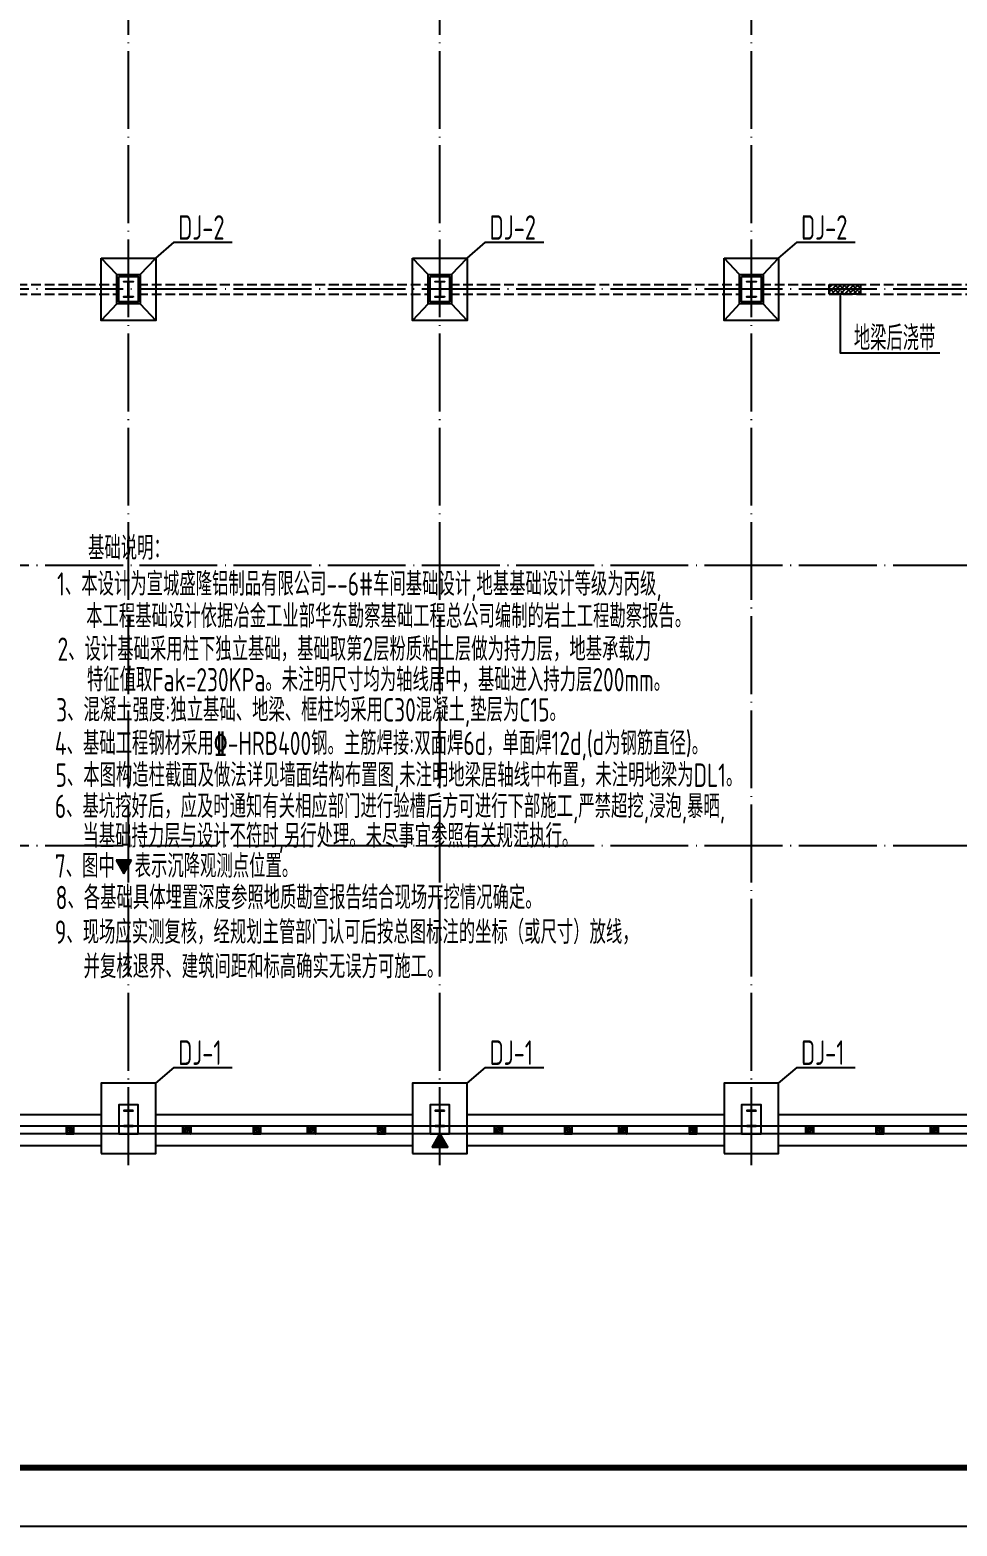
# Model space of a CAD drawing. Extents: x 32461 to 402082, y -617694 to 182569.
# Drawn here: x 110562 to 134378, y -64707 to -26268 of the extents above; entities that cross this region are included whole.
import ezdxf

# ---------------------------------------------------------------- set-up
doc = ezdxf.new("R2010")
doc.units = 0
doc.header["$LTSCALE"] = 1000
doc.header["$MEASUREMENT"] = 0
for name, pattern in [('DASH', [0.35, 0.25, -0.1]), ('DASHDOT', [25.4, 12.7, -6.35, 0, -6.35]), ('DOTE', [2.42, 2, -0.2, 0.02, -0.2])]:
    doc.linetypes.add(name, pattern=pattern)
for name, color, linetype in [('DHX', 1, 'DASHDOT'), ('DOTE', 252, 'CONTINUOUS'), ('GZ', 7, 'CONTINUOUS'), ('PUB_TITLE', 4, 'CONTINUOUS'), ('S1', 2, 'CONTINUOUS'), ('TEXT', 7, 'CONTINUOUS'), ('WALL', 6, 'CONTINUOUS'), ('基础', 2, 'CONTINUOUS'), ('基础堆坡线', 97, 'CONTINUOUS'), ('基础编号', 255, 'CONTINUOUS'), ('柱', 2, 'CONTINUOUS'), ('梁', 4, 'DASH'), ('钢柱', 3, 'CONTINUOUS')]:
    doc.layers.add(name, color=color, linetype=linetype)
doc.styles.add('TSSD_DIMENSION', font='Tssdeng.shx', dxfattribs={"width": 0.8, "bigfont": 'hztxt.shx'})
doc.styles.add('TSSD_REIN', font='atssdeng.shx', dxfattribs={"width": 0.7, "bigfont": 'atssdchn.shx'})

msp = doc.modelspace()

# ---------------------------------------------------------------- hatches: boundary and pattern name
at = {"layer": 'DHX'}
h = msp.add_hatch(dxfattribs=at)
h.set_pattern_fill('ANSI38', color=256, scale=50, style=0)
h.set_pattern_definition([(45, (-13716.475, -106529.8), (-56.1266, 56.1266), []), (135, (-13716.475, -106529.8), (-168.379802, 56.1266), [198.4375, -119.0625])])
h.paths.add_polyline_path([(131093.1, -32805.6), (131893.1, -32805.6), (131893.1, -33055.6), (131093.1, -33055.6)])
for points in [[(113173.2, -47597.9), (112773.4, -47597.9), (112970.1, -47945.9)], [(121296.1, -54978.6), (120896.4, -54978.6), (121093.1, -54630.6)]]:
    msp.add_hatch(color=256, dxfattribs=at).paths.add_polyline_path(points)
at = {"layer": 'GZ'}
h = msp.add_hatch(dxfattribs=at)
h.set_pattern_fill('钢筋混凝土', color=256, scale=20, style=0)
h.set_pattern_definition([(315, (58108.657, 21174.6), (-35.35534, -35.35534), []), (310, (58108.66, 21174.6), (143.45204, 12.55043), [15, -165]), (5, (58108.66, 21174.6), (-27.75027, -150.43843), [12, -132]), (259.5486, (58120.61, 21175.65), (115.70188, -137.8879), [12.74804, -140.22842]), (313.8158, (58108.66, 21134.6), (213.4482, 33.1038), [22.5, -247.5]), (263.3644, (58126.44, 21137.36), (186.93254, -194.82357), [19.12206, -210.3426]), (8.8158, (58108.66, 21134.6), (186.9324, -194.8237), [18, -198]), (339, (58128.66, 21144.6), (119.38141, 80.52378), [15, -165]), (34, (58128.66, 21144.6), (48.66307, -145.03), [12, -132]), (288.5486, (58138.6, 21151.31), (168.04453, -64.5061), [12.74804, -140.22842]), (322.5, (58108.657, 21174.6), (2.43197, -66.57877), [0, -130.4, 0, -134, 0, -132.5]), (352.5, (58108.66, 21174.6), (52.61391, -78.88234), [0, -76.4, 0, -127.4, 0, -50.5]), (32.5, (58064.057, 21174.6), (106.764487, 4.510974), [0, -50, 0, -156, 0, -207]), (42.5, (58044.06, 21174.6), (116.63723, -20.021), [0, -65, 0, -103.6, 0, -147])])
h.paths.add_polyline_path([(111493.3, -54630.6), (111693.3, -54630.6), (111693.3, -54430.6), (111493.3, -54430.6)])
h = msp.add_hatch(dxfattribs=at)
h.set_pattern_fill('钢筋混凝土', color=256, scale=20, style=0)
h.set_pattern_definition([(225, (168077.636, 21174.6), (35.35534, -35.35534), []), (230, (168077.64, 21174.6), (-143.45204, 12.55043), [15, -165]), (175, (168077.64, 21174.6), (27.75027, -150.43843), [12, -132]), (280.4514, (168065.68, 21175.65), (-115.70188, -137.8879), [12.74804, -140.22842]), (226.1842, (168077.64, 21134.6), (-213.4482, 33.1038), [22.5, -247.5]), (276.6356, (168059.85, 21137.36), (-186.93254, -194.82357), [19.12206, -210.3426]), (171.1842, (168077.64, 21134.6), (-186.9324, -194.8237), [18, -198]), (201, (168057.64, 21144.6), (-119.38141, 80.52378), [15, -165]), (146, (168057.64, 21144.6), (-48.66307, -145.03), [12, -132]), (251.4514, (168047.69, 21151.31), (-168.04453, -64.5061), [12.74804, -140.22842]), (217.5, (168077.636, 21174.6), (-2.43197, -66.57877), [0, -130.4, 0, -134, 0, -132.5]), (187.5, (168077.636, 21174.6), (-52.61391, -78.88234), [0, -76.4, 0, -127.4, 0, -50.5]), (147.5, (168122.236, 21174.6), (-106.764487, 4.510974), [0, -50, 0, -156, 0, -207]), (137.5, (168142.24, 21174.6), (-116.63723, -20.021), [0, -65, 0, -103.6, 0, -147])])
h.paths.add_polyline_path([(114693, -54630.6), (114493, -54630.6), (114493, -54430.6), (114693, -54430.6)])
h = msp.add_hatch(dxfattribs=at)
h.set_pattern_fill('钢筋混凝土', color=256, scale=20, style=0)
h.set_pattern_definition([(315, (62908.35, 21174.6), (-35.35534, -35.35534), []), (310, (62908.35, 21174.6), (143.45204, 12.55043), [15, -165]), (5, (62908.35, 21174.6), (-27.75027, -150.43843), [12, -132]), (259.5486, (62920.3, 21175.65), (115.70188, -137.8879), [12.74804, -140.22842]), (313.8158, (62908.35, 21134.6), (213.4482, 33.1038), [22.5, -247.5]), (263.3644, (62926.14, 21137.36), (186.93254, -194.82357), [19.12206, -210.3426]), (8.8158, (62908.35, 21134.6), (186.9324, -194.8237), [18, -198]), (339, (62928.35, 21144.6), (119.38141, 80.52378), [15, -165]), (34, (62928.35, 21144.6), (48.66307, -145.03), [12, -132]), (288.5486, (62938.3, 21151.31), (168.04453, -64.5061), [12.74804, -140.22842]), (322.5, (62908.35, 21174.6), (2.43197, -66.57877), [0, -130.4, 0, -134, 0, -132.5]), (352.5, (62908.35, 21174.6), (52.61391, -78.88234), [0, -76.4, 0, -127.4, 0, -50.5]), (32.5, (62863.75, 21174.6), (106.764487, 4.510974), [0, -50, 0, -156, 0, -207]), (42.5, (62843.75, 21174.6), (116.63723, -20.021), [0, -65, 0, -103.6, 0, -147])])
h.paths.add_polyline_path([(116293, -54630.6), (116493, -54630.6), (116493, -54430.6), (116293, -54430.6)])
h = msp.add_hatch(dxfattribs=at)
h.set_pattern_fill('钢筋混凝土', color=256, scale=20, style=0)
h.set_pattern_definition([(225, (171277.94, 21174.6), (35.35534, -35.35534), []), (230, (171277.94, 21174.6), (-143.45204, 12.55043), [15, -165]), (175, (171277.94, 21174.6), (27.75027, -150.43843), [12, -132]), (280.4514, (171265.99, 21175.65), (-115.70188, -137.8879), [12.74804, -140.22842]), (226.1842, (171277.94, 21134.6), (-213.4482, 33.1038), [22.5, -247.5]), (276.6356, (171260.15, 21137.36), (-186.93254, -194.82357), [19.12206, -210.3426]), (171.1842, (171277.94, 21134.6), (-186.9324, -194.8237), [18, -198]), (201, (171257.94, 21144.6), (-119.38141, 80.52378), [15, -165]), (146, (171257.94, 21144.6), (-48.66307, -145.03), [12, -132]), (251.4514, (171247.99, 21151.31), (-168.04453, -64.5061), [12.74804, -140.22842]), (217.5, (171277.94, 21174.6), (-2.43197, -66.57877), [0, -130.4, 0, -134, 0, -132.5]), (187.5, (171277.94, 21174.6), (-52.61391, -78.88234), [0, -76.4, 0, -127.4, 0, -50.5]), (147.5, (171322.54, 21174.6), (-106.764487, 4.510974), [0, -50, 0, -156, 0, -207]), (137.5, (171342.54, 21174.6), (-116.63723, -20.021), [0, -65, 0, -103.6, 0, -147])])
h.paths.add_polyline_path([(117893.3, -54630.6), (117693.3, -54630.6), (117693.3, -54430.6), (117893.3, -54430.6)])
h = msp.add_hatch(dxfattribs=at)
h.set_pattern_fill('钢筋混凝土', color=256, scale=20, style=0)
h.set_pattern_definition([(315, (66108.657, 21174.6), (-35.35534, -35.35534), []), (310, (66108.66, 21174.6), (143.45204, 12.55043), [15, -165]), (5, (66108.66, 21174.6), (-27.75027, -150.43843), [12, -132]), (259.5486, (66120.61, 21175.65), (115.70188, -137.8879), [12.74804, -140.22842]), (313.8158, (66108.66, 21134.6), (213.4482, 33.1038), [22.5, -247.5]), (263.3644, (66126.44, 21137.36), (186.93254, -194.82357), [19.12206, -210.3426]), (8.8158, (66108.66, 21134.6), (186.9324, -194.8237), [18, -198]), (339, (66128.66, 21144.6), (119.38141, 80.52378), [15, -165]), (34, (66128.66, 21144.6), (48.66307, -145.03), [12, -132]), (288.5486, (66138.6, 21151.31), (168.04453, -64.5061), [12.74804, -140.22842]), (322.5, (66108.657, 21174.6), (2.43197, -66.57877), [0, -130.4, 0, -134, 0, -132.5]), (352.5, (66108.66, 21174.6), (52.61391, -78.88234), [0, -76.4, 0, -127.4, 0, -50.5]), (32.5, (66064.057, 21174.6), (106.764487, 4.510974), [0, -50, 0, -156, 0, -207]), (42.5, (66044.06, 21174.6), (116.63723, -20.021), [0, -65, 0, -103.6, 0, -147])])
h.paths.add_polyline_path([(119493.3, -54630.6), (119693.3, -54630.6), (119693.3, -54430.6), (119493.3, -54430.6)])
h = msp.add_hatch(dxfattribs=at)
h.set_pattern_fill('钢筋混凝土', color=256, scale=20, style=0)
h.set_pattern_definition([(225, (176077.636, 21174.6), (35.35534, -35.35534), []), (230, (176077.64, 21174.6), (-143.45204, 12.55043), [15, -165]), (175, (176077.64, 21174.6), (27.75027, -150.43843), [12, -132]), (280.4514, (176065.68, 21175.65), (-115.70188, -137.8879), [12.74804, -140.22842]), (226.1842, (176077.64, 21134.6), (-213.4482, 33.1038), [22.5, -247.5]), (276.6356, (176059.85, 21137.36), (-186.93254, -194.82357), [19.12206, -210.3426]), (171.1842, (176077.64, 21134.6), (-186.9324, -194.8237), [18, -198]), (201, (176057.64, 21144.6), (-119.38141, 80.52378), [15, -165]), (146, (176057.64, 21144.6), (-48.66307, -145.03), [12, -132]), (251.4514, (176047.69, 21151.31), (-168.04453, -64.5061), [12.74804, -140.22842]), (217.5, (176077.636, 21174.6), (-2.43197, -66.57877), [0, -130.4, 0, -134, 0, -132.5]), (187.5, (176077.636, 21174.6), (-52.61391, -78.88234), [0, -76.4, 0, -127.4, 0, -50.5]), (147.5, (176122.236, 21174.6), (-106.764487, 4.510974), [0, -50, 0, -156, 0, -207]), (137.5, (176142.24, 21174.6), (-116.63723, -20.021), [0, -65, 0, -103.6, 0, -147])])
h.paths.add_polyline_path([(122693, -54630.6), (122493, -54630.6), (122493, -54430.6), (122693, -54430.6)])
h = msp.add_hatch(dxfattribs=at)
h.set_pattern_fill('钢筋混凝土', color=256, scale=20, style=0)
h.set_pattern_definition([(315, (70908.35, 21174.6), (-35.35534, -35.35534), []), (310, (70908.35, 21174.6), (143.45204, 12.55043), [15, -165]), (5, (70908.35, 21174.6), (-27.75027, -150.43843), [12, -132]), (259.5486, (70920.3, 21175.65), (115.70188, -137.8879), [12.74804, -140.22842]), (313.8158, (70908.35, 21134.6), (213.4482, 33.1038), [22.5, -247.5]), (263.3644, (70926.14, 21137.36), (186.93254, -194.82357), [19.12206, -210.3426]), (8.8158, (70908.35, 21134.6), (186.9324, -194.8237), [18, -198]), (339, (70928.35, 21144.6), (119.38141, 80.52378), [15, -165]), (34, (70928.35, 21144.6), (48.66307, -145.03), [12, -132]), (288.5486, (70938.3, 21151.31), (168.04453, -64.5061), [12.74804, -140.22842]), (322.5, (70908.35, 21174.6), (2.43197, -66.57877), [0, -130.4, 0, -134, 0, -132.5]), (352.5, (70908.35, 21174.6), (52.61391, -78.88234), [0, -76.4, 0, -127.4, 0, -50.5]), (32.5, (70863.75, 21174.6), (106.764487, 4.510974), [0, -50, 0, -156, 0, -207]), (42.5, (70843.75, 21174.6), (116.63723, -20.021), [0, -65, 0, -103.6, 0, -147])])
h.paths.add_polyline_path([(124293, -54630.6), (124493, -54630.6), (124493, -54430.6), (124293, -54430.6)])
h = msp.add_hatch(dxfattribs=at)
h.set_pattern_fill('钢筋混凝土', color=256, scale=20, style=0)
h.set_pattern_definition([(225, (179277.94, 21174.6), (35.35534, -35.35534), []), (230, (179277.94, 21174.6), (-143.45204, 12.55043), [15, -165]), (175, (179277.94, 21174.6), (27.75027, -150.43843), [12, -132]), (280.4514, (179265.99, 21175.65), (-115.70188, -137.8879), [12.74804, -140.22842]), (226.1842, (179277.94, 21134.6), (-213.4482, 33.1038), [22.5, -247.5]), (276.6356, (179260.15, 21137.36), (-186.93254, -194.82357), [19.12206, -210.3426]), (171.1842, (179277.94, 21134.6), (-186.9324, -194.8237), [18, -198]), (201, (179257.94, 21144.6), (-119.38141, 80.52378), [15, -165]), (146, (179257.94, 21144.6), (-48.66307, -145.03), [12, -132]), (251.4514, (179247.99, 21151.31), (-168.04453, -64.5061), [12.74804, -140.22842]), (217.5, (179277.94, 21174.6), (-2.43197, -66.57877), [0, -130.4, 0, -134, 0, -132.5]), (187.5, (179277.94, 21174.6), (-52.61391, -78.88234), [0, -76.4, 0, -127.4, 0, -50.5]), (147.5, (179322.54, 21174.6), (-106.764487, 4.510974), [0, -50, 0, -156, 0, -207]), (137.5, (179342.54, 21174.6), (-116.63723, -20.021), [0, -65, 0, -103.6, 0, -147])])
h.paths.add_polyline_path([(125893.3, -54630.6), (125693.3, -54630.6), (125693.3, -54430.6), (125893.3, -54430.6)])
h = msp.add_hatch(dxfattribs=at)
h.set_pattern_fill('钢筋混凝土', color=256, scale=20, style=0)
h.set_pattern_definition([(315, (74108.657, 21174.6), (-35.35534, -35.35534), []), (310, (74108.66, 21174.6), (143.45204, 12.55043), [15, -165]), (5, (74108.66, 21174.6), (-27.75027, -150.43843), [12, -132]), (259.5486, (74120.61, 21175.65), (115.70188, -137.8879), [12.74804, -140.22842]), (313.8158, (74108.66, 21134.6), (213.4482, 33.1038), [22.5, -247.5]), (263.3644, (74126.44, 21137.36), (186.93254, -194.82357), [19.12206, -210.3426]), (8.8158, (74108.66, 21134.6), (186.9324, -194.8237), [18, -198]), (339, (74128.66, 21144.6), (119.38141, 80.52378), [15, -165]), (34, (74128.66, 21144.6), (48.66307, -145.03), [12, -132]), (288.5486, (74138.6, 21151.31), (168.04453, -64.5061), [12.74804, -140.22842]), (322.5, (74108.657, 21174.6), (2.43197, -66.57877), [0, -130.4, 0, -134, 0, -132.5]), (352.5, (74108.66, 21174.6), (52.61391, -78.88234), [0, -76.4, 0, -127.4, 0, -50.5]), (32.5, (74064.057, 21174.6), (106.764487, 4.510974), [0, -50, 0, -156, 0, -207]), (42.5, (74044.06, 21174.6), (116.63723, -20.021), [0, -65, 0, -103.6, 0, -147])])
h.paths.add_polyline_path([(127493.3, -54630.6), (127693.3, -54630.6), (127693.3, -54430.6), (127493.3, -54430.6)])
h = msp.add_hatch(dxfattribs=at)
h.set_pattern_fill('钢筋混凝土', color=256, scale=20, style=0)
h.set_pattern_definition([(225, (184077.636, 21174.6), (35.35534, -35.35534), []), (230, (184077.64, 21174.6), (-143.45204, 12.55043), [15, -165]), (175, (184077.64, 21174.6), (27.75027, -150.43843), [12, -132]), (280.4514, (184065.68, 21175.65), (-115.70188, -137.8879), [12.74804, -140.22842]), (226.1842, (184077.64, 21134.6), (-213.4482, 33.1038), [22.5, -247.5]), (276.6356, (184059.85, 21137.36), (-186.93254, -194.82357), [19.12206, -210.3426]), (171.1842, (184077.64, 21134.6), (-186.9324, -194.8237), [18, -198]), (201, (184057.64, 21144.6), (-119.38141, 80.52378), [15, -165]), (146, (184057.64, 21144.6), (-48.66307, -145.03), [12, -132]), (251.4514, (184047.69, 21151.31), (-168.04453, -64.5061), [12.74804, -140.22842]), (217.5, (184077.636, 21174.6), (-2.43197, -66.57877), [0, -130.4, 0, -134, 0, -132.5]), (187.5, (184077.636, 21174.6), (-52.61391, -78.88234), [0, -76.4, 0, -127.4, 0, -50.5]), (147.5, (184122.236, 21174.6), (-106.764487, 4.510974), [0, -50, 0, -156, 0, -207]), (137.5, (184142.24, 21174.6), (-116.63723, -20.021), [0, -65, 0, -103.6, 0, -147])])
h.paths.add_polyline_path([(130693, -54630.6), (130493, -54630.6), (130493, -54430.6), (130693, -54430.6)])
h = msp.add_hatch(dxfattribs=at)
h.set_pattern_fill('钢筋混凝土', color=256, scale=20, style=0)
h.set_pattern_definition([(315, (78908.35, 21174.6), (-35.35534, -35.35534), []), (310, (78908.35, 21174.6), (143.45204, 12.55043), [15, -165]), (5, (78908.35, 21174.6), (-27.75027, -150.43843), [12, -132]), (259.5486, (78920.3, 21175.65), (115.70188, -137.8879), [12.74804, -140.22842]), (313.8158, (78908.35, 21134.6), (213.4482, 33.1038), [22.5, -247.5]), (263.3644, (78926.14, 21137.36), (186.93254, -194.82357), [19.12206, -210.3426]), (8.8158, (78908.35, 21134.6), (186.9324, -194.8237), [18, -198]), (339, (78928.35, 21144.6), (119.38141, 80.52378), [15, -165]), (34, (78928.35, 21144.6), (48.66307, -145.03), [12, -132]), (288.5486, (78938.3, 21151.31), (168.04453, -64.5061), [12.74804, -140.22842]), (322.5, (78908.35, 21174.6), (2.43197, -66.57877), [0, -130.4, 0, -134, 0, -132.5]), (352.5, (78908.35, 21174.6), (52.61391, -78.88234), [0, -76.4, 0, -127.4, 0, -50.5]), (32.5, (78863.75, 21174.6), (106.764487, 4.510974), [0, -50, 0, -156, 0, -207]), (42.5, (78843.75, 21174.6), (116.63723, -20.021), [0, -65, 0, -103.6, 0, -147])])
h.paths.add_polyline_path([(132293, -54630.6), (132493, -54630.6), (132493, -54430.6), (132293, -54430.6)])
h = msp.add_hatch(dxfattribs=at)
h.set_pattern_fill('钢筋混凝土', color=256, scale=20, style=0)
h.set_pattern_definition([(225, (187277.94, 21174.6), (35.35534, -35.35534), []), (230, (187277.94, 21174.6), (-143.45204, 12.55043), [15, -165]), (175, (187277.94, 21174.6), (27.75027, -150.43843), [12, -132]), (280.4514, (187265.99, 21175.65), (-115.70188, -137.8879), [12.74804, -140.22842]), (226.1842, (187277.94, 21134.6), (-213.4482, 33.1038), [22.5, -247.5]), (276.6356, (187260.15, 21137.36), (-186.93254, -194.82357), [19.12206, -210.3426]), (171.1842, (187277.94, 21134.6), (-186.9324, -194.8237), [18, -198]), (201, (187257.94, 21144.6), (-119.38141, 80.52378), [15, -165]), (146, (187257.94, 21144.6), (-48.66307, -145.03), [12, -132]), (251.4514, (187247.99, 21151.31), (-168.04453, -64.5061), [12.74804, -140.22842]), (217.5, (187277.94, 21174.6), (-2.43197, -66.57877), [0, -130.4, 0, -134, 0, -132.5]), (187.5, (187277.94, 21174.6), (-52.61391, -78.88234), [0, -76.4, 0, -127.4, 0, -50.5]), (147.5, (187322.54, 21174.6), (-106.764487, 4.510974), [0, -50, 0, -156, 0, -207]), (137.5, (187342.54, 21174.6), (-116.63723, -20.021), [0, -65, 0, -103.6, 0, -147])])
h.paths.add_polyline_path([(133893.3, -54630.6), (133693.3, -54630.6), (133693.3, -54430.6), (133893.3, -54430.6)])

# ---------------------------------------------------------------- linework, layer by layer
at = {"layer": 'DHX'}
for points in [[(131093.1, -32805.6), (131893.1, -32805.6), (131893.1, -33055.6), (131093.1, -33055.6)], [(113173.2, -47597.9), (112773.4, -47597.9), (112970.1, -47945.9)], [(121296.1, -54978.6), (120896.4, -54978.6), (121093.1, -54630.6)]]:
    msp.add_lwpolyline(points, close=True, dxfattribs=at)
at = {"layer": 'DOTE', "color": 251, "linetype": 'DOTE'}
for p, q in [((113093.1, -55430.6), (113093.1, -10430.6)), ((121093.1, -55430.6), (121093.1, -10430.6)), ((129093.1, -55430.6), (129093.1, -10430.6)), ((154093.1, -32930.6), (88093.1, -32930.6)), ((154093.1, -40030.6), (87993.1, -40030.6)), ((154093.1, -47230.6), (87893.1, -47230.6)), ((154093.1, -54430.6), (88093.1, -54430.6))]:
    msp.add_line(p, q, dxfattribs=at)
at = {"layer": 'GZ'}
for points in [[(111493.3, -54630.6), (111693.3, -54630.6), (111693.3, -54430.6), (111493.3, -54430.6)], [(114693, -54630.6), (114493, -54630.6), (114493, -54430.6), (114693, -54430.6)], [(116293, -54630.6), (116493, -54630.6), (116493, -54430.6), (116293, -54430.6)], [(117893.3, -54630.6), (117693.3, -54630.6), (117693.3, -54430.6), (117893.3, -54430.6)], [(119493.3, -54630.6), (119693.3, -54630.6), (119693.3, -54430.6), (119493.3, -54430.6)], [(122693, -54630.6), (122493, -54630.6), (122493, -54430.6), (122693, -54430.6)], [(124293, -54630.6), (124493, -54630.6), (124493, -54430.6), (124293, -54430.6)], [(125893.3, -54630.6), (125693.3, -54630.6), (125693.3, -54430.6), (125893.3, -54430.6)], [(127493.3, -54630.6), (127693.3, -54630.6), (127693.3, -54430.6), (127493.3, -54430.6)], [(130693, -54630.6), (130493, -54630.6), (130493, -54430.6), (130693, -54430.6)], [(132293, -54630.6), (132493, -54630.6), (132493, -54430.6), (132293, -54430.6)], [(133893.3, -54630.6), (133693.3, -54630.6), (133693.3, -54430.6), (133893.3, -54430.6)]]:
    msp.add_lwpolyline(points, close=True, dxfattribs=at)
at = {"layer": 'PUB_TITLE'}
msp.add_lwpolyline([(74273.1, -64706.8), (185723.1, -64706.8), (185723.1, -1706.8), (74273.1, -1706.8)], close=True, dxfattribs=at)
at = {"layer": 'PUB_TITLE', "const_width": 150}
msp.add_lwpolyline([(78023.1, -63206.8), (184223.1, -63206.8), (184223.1, -3206.8), (78023.1, -3206.8)], close=True, dxfattribs=at)
at = {"layer": 'S1'}
for p, q in [((105793.1, -54130.6), (112393.1, -54130.6)), ((113793.1, -54130.6), (120393.1, -54130.6)), ((121793.1, -54130.6), (128393.1, -54130.6)), ((129793.1, -54130.6), (136393.1, -54130.6)), ((105793.1, -54930.6), (112393.1, -54930.6)), ((113793.1, -54930.6), (120393.1, -54930.6)), ((121793.1, -54930.6), (128393.1, -54930.6)), ((129793.1, -54930.6), (136393.1, -54930.6))]:
    msp.add_line(p, q, dxfattribs=at)
at = {"layer": 'WALL'}
msp.add_lwpolyline([(88893.1, -27330.6), (88893.1, -11230.6), (153293.1, -11230.6), (153293.1, -27330.6), (153393.1, -27330.6), (153393.1, -38530.6), (153293.1, -38530.6), (153293.1, -54630.6), (88893.1, -54630.6), (88893.1, -38530.6)], dxfattribs=at)
msp.add_lwpolyline([(89093.1, -11430.6), (153093.1, -11430.6), (153093.1, -54430.6), (89093.1, -54430.6)], close=True, dxfattribs=at)
at = {"layer": '基础'}
for points in [[(112393.1, -32130.6), (113793.1, -32130.6), (113793.1, -33730.6), (112393.1, -33730.6)], [(120393.1, -32130.6), (121793.1, -32130.6), (121793.1, -33730.6), (120393.1, -33730.6)], [(128393.1, -32130.6), (129793.1, -32130.6), (129793.1, -33730.6), (128393.1, -33730.6)], [(112393.1, -55130.6), (113793.1, -55130.6), (113793.1, -53330.6), (112393.1, -53330.6)], [(120393.1, -55130.6), (121793.1, -55130.6), (121793.1, -53330.6), (120393.1, -53330.6)], [(128393.1, -55130.6), (129793.1, -55130.6), (129793.1, -53330.6), (128393.1, -53330.6)]]:
    msp.add_lwpolyline(points, close=True, dxfattribs=at)
at = {"layer": '基础堆坡线'}
for p, q in [((112793.1, -32555.6), (112393.1, -32130.6)), ((113393.1, -32555.6), (113793.1, -32130.6)), ((120793.1, -32555.6), (120393.1, -32130.6)), ((121393.1, -32555.6), (121793.1, -32130.6)), ((128793.1, -32555.6), (128393.1, -32130.6)), ((129393.1, -32555.6), (129793.1, -32130.6)), ((112793.1, -33305.6), (112393.1, -33730.6)), ((113393.1, -33305.6), (113793.1, -33730.6)), ((120793.1, -33305.6), (120393.1, -33730.6)), ((121393.1, -33305.6), (121793.1, -33730.6)), ((128793.1, -33305.6), (128393.1, -33730.6)), ((129393.1, -33305.6), (129793.1, -33730.6))]:
    msp.add_line(p, q, dxfattribs=at)
for points in [[(112793.1, -32555.6), (113393.1, -32555.6), (113393.1, -33305.6), (112793.1, -33305.6)], [(120793.1, -32555.6), (121393.1, -32555.6), (121393.1, -33305.6), (120793.1, -33305.6)], [(128793.1, -32555.6), (129393.1, -32555.6), (129393.1, -33305.6), (128793.1, -33305.6)]]:
    msp.add_lwpolyline(points, close=True, dxfattribs=at)
at = {"layer": '基础编号'}
for points in [[(113793.1, -32130.6), (114266.8, -31723.8), (115759.6, -31723.8)], [(121793.1, -32130.6), (122266.8, -31723.8), (123759.6, -31723.8)], [(129793.1, -32130.6), (130266.8, -31723.8), (131759.6, -31723.8)], [(131370.8, -33055.6), (131370.8, -34564.4), (133932.8, -34564.4)], [(113793.1, -53330.6), (114266.8, -52923.8), (115759.6, -52923.8)], [(121793.1, -53330.6), (122266.8, -52923.8), (123759.6, -52923.8)], [(129793.1, -53330.6), (130266.8, -52923.8), (131759.6, -52923.8)]]:
    msp.add_lwpolyline(points, dxfattribs=at)
at = {"layer": '柱'}
for points in [[(112843.1, -32605.6), (113343.1, -32605.6), (113343.1, -33255.6), (112843.1, -33255.6)], [(120843.1, -32605.6), (121343.1, -32605.6), (121343.1, -33255.6), (120843.1, -33255.6)], [(128843.1, -32605.6), (129343.1, -32605.6), (129343.1, -33255.6), (128843.1, -33255.6)], [(112843.1, -54630.6), (113343.1, -54630.6), (113343.1, -53880.6), (112843.1, -53880.6)], [(120843.1, -54630.6), (121343.1, -54630.6), (121343.1, -53880.6), (120843.1, -53880.6)], [(128843.1, -54630.6), (129343.1, -54630.6), (129343.1, -53880.6), (128843.1, -53880.6)]]:
    msp.add_lwpolyline(points, close=True, dxfattribs=at)
at = {"layer": '梁'}
for p, q in [((105343.1, -32805.6), (112843.1, -32805.6)), ((105343.1, -33055.6), (112843.1, -33055.6)), ((113343.1, -32805.6), (120843.1, -32805.6)), ((113343.1, -33055.6), (120843.1, -33055.6)), ((121343.1, -32805.6), (128843.1, -32805.6)), ((121343.1, -33055.6), (128843.1, -33055.6)), ((129343.1, -32805.6), (136843.1, -32805.6)), ((129343.1, -33055.6), (136843.1, -33055.6))]:
    msp.add_line(p, q, dxfattribs=at)
at = {"layer": '钢柱'}
for points in [[(113213.1, -33130.6), (112973.1, -33130.6), (112973.1, -33120.6), (113089.1, -33120.6), (113089.1, -32740.6), (112973.1, -32740.6), (112973.1, -32730.6), (113213.1, -32730.6), (113213.1, -32740.6), (113097.1, -32740.6), (113097.1, -33120.6), (113213.1, -33120.6), (113213.1, -33130.6)], [(121213.1, -33130.6), (120973.1, -33130.6), (120973.1, -33120.6), (121089.1, -33120.6), (121089.1, -32740.6), (120973.1, -32740.6), (120973.1, -32730.6), (121213.1, -32730.6), (121213.1, -32740.6), (121097.1, -32740.6), (121097.1, -33120.6), (121213.1, -33120.6), (121213.1, -33130.6)], [(129213.1, -33130.6), (128973.1, -33130.6), (128973.1, -33120.6), (129089.1, -33120.6), (129089.1, -32740.6), (128973.1, -32740.6), (128973.1, -32730.6), (129213.1, -32730.6), (129213.1, -32740.6), (129097.1, -32740.6), (129097.1, -33120.6), (129213.1, -33120.6), (129213.1, -33130.6)], [(113213.1, -54030.6), (112973.1, -54030.6), (112973.1, -54040.6), (113089.1, -54040.6), (113089.1, -54420.6), (112973.1, -54420.6), (112973.1, -54430.6), (113213.1, -54430.6), (113213.1, -54420.6), (113097.1, -54420.6), (113097.1, -54040.6), (113213.1, -54040.6), (113213.1, -54030.6)], [(121213.1, -54030.6), (120973.1, -54030.6), (120973.1, -54040.6), (121089.1, -54040.6), (121089.1, -54420.6), (120973.1, -54420.6), (120973.1, -54430.6), (121213.1, -54430.6), (121213.1, -54420.6), (121097.1, -54420.6), (121097.1, -54040.6), (121213.1, -54040.6), (121213.1, -54030.6)], [(129213.1, -54030.6), (128973.1, -54030.6), (128973.1, -54040.6), (129089.1, -54040.6), (129089.1, -54420.6), (128973.1, -54420.6), (128973.1, -54430.6), (129213.1, -54430.6), (129213.1, -54420.6), (129097.1, -54420.6), (129097.1, -54040.6), (129213.1, -54040.6), (129213.1, -54030.6)]]:
    msp.add_lwpolyline(points, dxfattribs=at)

# ---------------------------------------------------------------- texts
at = {"layer": 'TEXT', "color": 2, "style": 'TSSD_DIMENSION', "width": 0.7}
for s, p in [('基础说明：', (112055.5, -39877.9)), ('1、本设计为宣城盛隆铝制品有限公司--6#车间基础设计,地基基础设计等级为丙级,', (111259.4, -40803.6)), ('本工程基础设计依据冶金工业部华东勘察基础工程总公司编制的岩土工程勘察报告。', (112006.8, -41630.3)), ('2、设计基础采用柱下独立基础，基础取第2层粉质粘土层做为持力层，地基承载力', (111271.1, -42476.7)), ('特征值取Fak=230KPa。未注明尺寸均为轴线居中，基础进入持力层200mm。', (112026.1, -43262.8)), ('3、混凝土强度:独立基础、地梁、框柱均采用C30混凝土,垫层为C15。', (111236.9, -44037.3)), ('4、基础工程钢材采用%%132-HRB400钢。主筋焊接:双面焊6d，单面焊12d,(d为钢筋直径)。', (111202.6, -44895.5)), ('6、基坑挖好后，应及时通知有关相应部门进行验槽后方可进行下部施工,严禁超挖,浸泡,暴晒,', (111201.5, -46514.9)), ('当基础持力层与设计不符时,另行处理。未尽事宜参照有关规范执行。', (111910.8, -47275.4)), ('7、图中  表示沉降观测点位置。', (111201.8, -48048.3)), ('8、各基础具体埋置深度参照地质勘查报告结合现场开挖情况确定。', (111224.1, -48858.9)), ('9、现场应实测复核，经规划主管部门认可后按总图标注的坐标（或尺寸）放线，', (111202.3, -49747.3)), ('并复核退界、建筑间距和标高确实无误方可施工。', (111941.3, -50632.9))]:
    msp.add_text(s, height=600, dxfattribs=at).set_placement(p)
at = {"layer": 'TEXT', "color": 3, "style": 'TSSD_DIMENSION', "width": 0.7}
msp.add_text('5、本图构造柱截面及做法详见墙面结构布置图,未注明地梁居轴线中布置，未注明地梁为DL1。', height=600, dxfattribs=at).set_placement((111219.7, -45714.8))
at = {"layer": '基础编号', "style": 'TSSD_REIN', "width": 0.7}
for s, p in [('DJ-2', (114370.4, -31658.1)), ('DJ-2', (122370.4, -31658.1)), ('DJ-2', (130370.4, -31658.1)), ('地梁后浇带', (131725.9, -34498.7)), ('DJ-1', (114370.4, -52858.1)), ('DJ-1', (122370.4, -52858.1)), ('DJ-1', (130370.4, -52858.1))]:
    msp.add_text(s, height=630, dxfattribs=at).set_placement(p)

doc.saveas('drawing.dxf')
